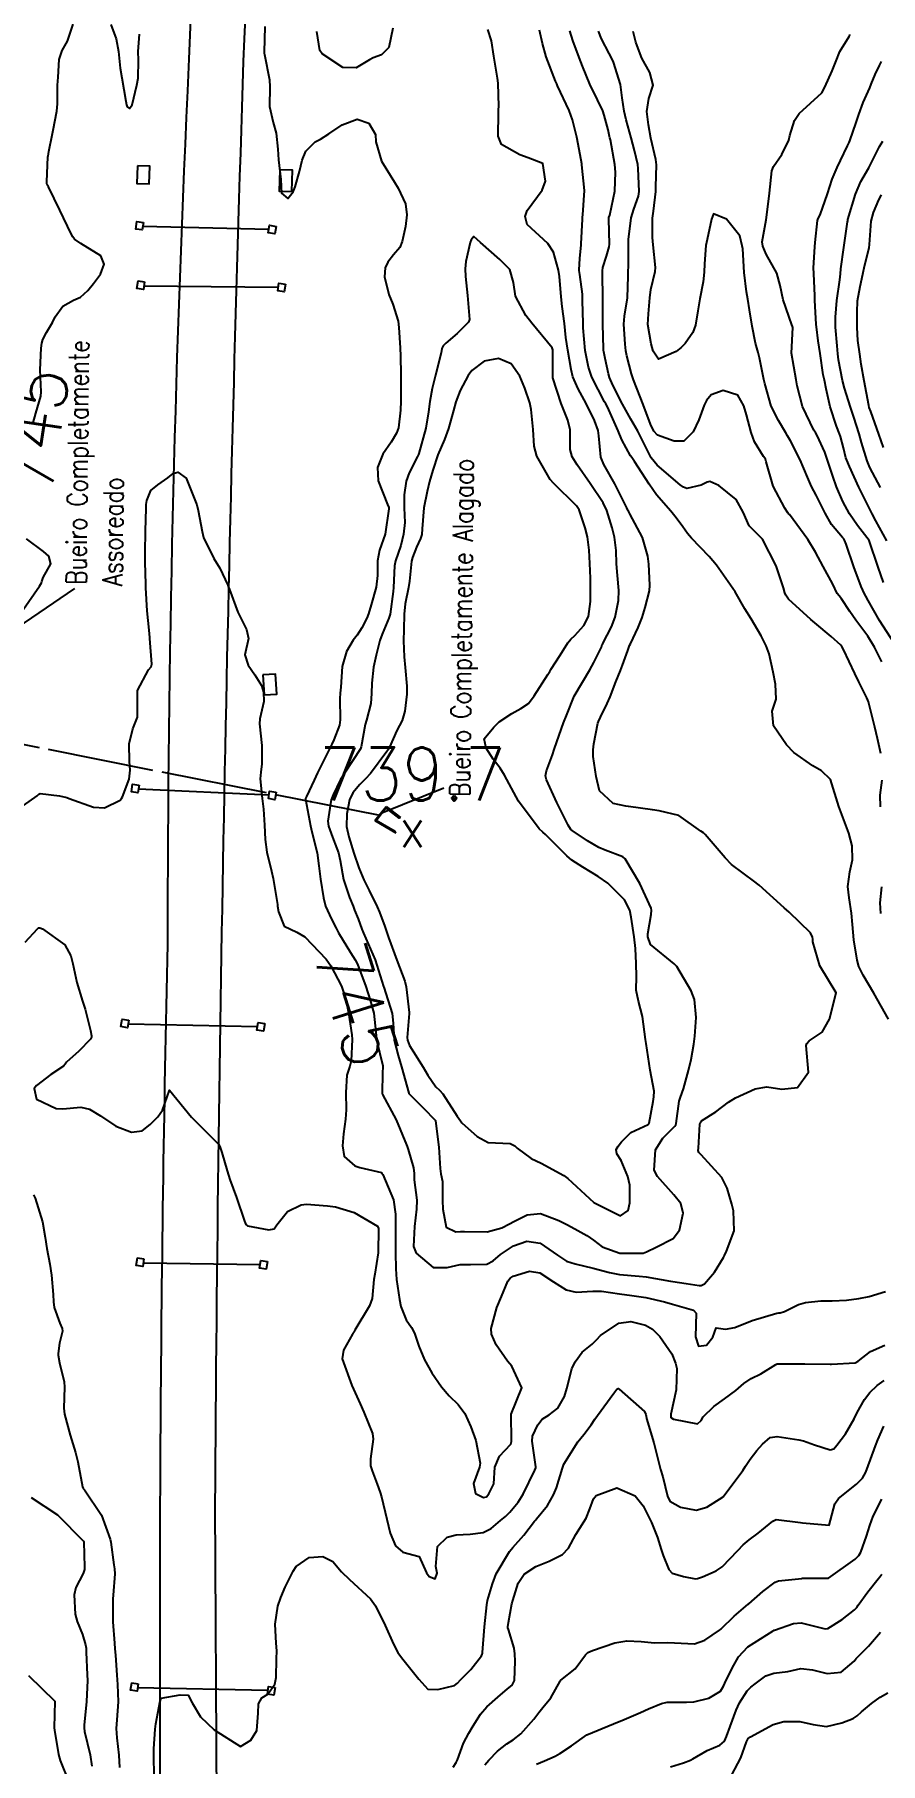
# Model space of a CAD drawing. Header units: metres. Extents: x 318500 to 325275, y 7408834 to 7428799.
# Drawn here: x 319942.8 to 320006.4, y 7411443 to 7411572.9 of the extents above; entities that cross this region are included whole.
import ezdxf
from ezdxf.enums import TextEntityAlignment as Align

# ---------------------------------------------------------------- set-up
doc = ezdxf.new("R2010")
doc.units = ezdxf.units.M
doc.header["$MEASUREMENT"] = 0
doc.linetypes.add('CONTINUO', pattern=[0])
doc.linetypes.add('TRACEJADO', pattern=[8.7, 8, -0.7])
for name, color, linetype in [('ALA', 45, 'Continuous'), ('Armário', 45, 'Continuous'), ('BUEIRO', 151, 'Continuous'), ('Cotas', 45, 'Continuous'), ('Curvas de Nivel 1m', 11, 'Continuous'), ('Curvas de Nivel 5m', 15, 'Continuous'), ('Linha Férrea', 20, 'Continuous'), ('Pontos Cotados', 45, 'Continuous'), ('Pórticos', 45, 'Continuous'), ('TEXTO', 45, 'Continuous')]:
    doc.layers.add(name, color=color, linetype=linetype)
doc.styles.add('ROMANS', font='romans', dxfattribs={"height": 0.2})
doc.styles.add('Style-STANDARD', font='STANDARD.shx')

# ---------------------------------------------------------------- blocks, each defined once
blk = doc.blocks.new('ELVTXT_91')
at = {"layer": 'Pontos Cotados', "linetype": 'Continuous', "style": 'Style-STANDARD'}
for s, height, p in [('739.7', 4, (0, 4)), ('x', 3, (0, 0))]:
    blk.add_text(s, height=height, dxfattribs=at).set_placement(p, align=Align.MIDDLE_CENTER)

msp = doc.modelspace()

# ---------------------------------------------------------------- linework, layer by layer
at = {"layer": 'ALA', "linetype": 'CONTINUO'}
for points in [[(319970.29, 7411514.07, 740.96), (319970.19, 7411514.03, 739.75), (319969.2, 7411514.8, 739.77)], [(319969.21, 7411514.9, 740.96), (319970.29, 7411514.07, 740.96)], [(319968.37, 7411513.84, 740.97), (319969.94, 7411512.92, 740.97)], [(319969.94, 7411512.92, 740.97), (319969.9, 7411513.01, 739.77), (319968.46, 7411513.84, 739.78)]]:
    msp.add_polyline3d(points, dxfattribs=at)
at = {"layer": 'Armário'}
for points in [[(319950.53, 7411563.03), (319950.48, 7411561.72), (319951.42, 7411561.69), (319951.46, 7411563)], [(319961.23, 7411562.74), (319961.17, 7411561.14), (319962.12, 7411561.11), (319962.17, 7411562.71)], [(319959.95, 7411524.79), (319960.04, 7411523.29), (319960.99, 7411523.35), (319960.89, 7411524.85)]]:
    msp.add_lwpolyline(points, close=True, dxfattribs=at)
at = {"layer": 'BUEIRO', "linetype": 'TRACEJADO', "flags": 128}
msp.add_lwpolyline([(319968.76, 7411514.23), (319931.56, 7411521.61)], dxfattribs=at)
at = {"layer": 'BUEIRO', "linetype": 'CONTINUO'}
for points in [[(319968.37, 7411513.84, 740.97), (319969.21, 7411514.9, 740.96)], [(319968.37, 7411513.84, 740.97), (319968.46, 7411513.84, 739.78), (319969.2, 7411514.8, 739.77), (319969.21, 7411514.9, 740.96)]]:
    msp.add_polyline3d(points, dxfattribs=at)
at = {"layer": 'Curvas de Nivel 1m', "flags": 128}
for points, elevation in [([(320006.96, 7411498.92), (320005.86, 7411500.87), (320005.06, 7411502.23), (320004.74, 7411502.88), (320004.61, 7411503.35), (320004.37, 7411504.89), (320004.26, 7411506.04), (320004.19, 7411506.89), (320004.01, 7411508.03), (320003.92, 7411508.9), (320004.06, 7411510), (320004.25, 7411510.89), (320004.23, 7411511.94), (320003.99, 7411512.9), (320003.23, 7411514.91), (320002.6, 7411516.92), (320001.92, 7411517.58), (320001.27, 7411517.95), (319999.86, 7411518.95), (319999.29, 7411519.52), (319998.33, 7411520.97), (319998.23, 7411522.07), (319998.52, 7411522.97), (319998.47, 7411524.09), (319998.31, 7411524.98), (319997.99, 7411526.37), (319997.76, 7411526.98), (319997.4, 7411527.71), (319996.65, 7411529), (319996.18, 7411529.76), (319995.44, 7411531.02), (319994.04, 7411533.03), (319993.48, 7411533.69), (319992.17, 7411535.06), (319991.86, 7411535.42), (319991.51, 7411535.9), (319991.02, 7411536.59), (319990.62, 7411537.08), (319989.54, 7411538.32), (319988.97, 7411539.11), (319987.88, 7411540.81), (319987.67, 7411541.12), (319987.58, 7411541.25), (319986.92, 7411542.45), (319986.65, 7411543.13), (319985.84, 7411544.93), (319985.72, 7411545.15), (319985.63, 7411545.31), (319984.67, 7411547.16), (319984.41, 7411547.91), (319984.17, 7411549.17), (319984.02, 7411550.86), (319984.01, 7411551.18), (319983.98, 7411552.93), (319983.98, 7411553.18), (319983.97, 7411553.4), (319983.76, 7411554.87), (319983.71, 7411555.18), (319983.71, 7411555.23), (319983.77, 7411556.07), (319983.86, 7411557.1), (319983.87, 7411557.18), (319983.96, 7411559.03), (319983.97, 7411559.18), (319984, 7411559.35), (319984.12, 7411561.18), (319983.93, 7411563.12), (319983.92, 7411563.18), (319983.87, 7411563.46), (319983.55, 7411565.19), (319983.22, 7411566.5), (319982.97, 7411567.19), (319982.1, 7411569.05), (319982.03, 7411569.21), (319981.95, 7411569.39), (319981.25, 7411571.22), (319980.97, 7411572.24), (319980.74, 7411573.22)], 746), ([(320006.38, 7411518.87), (320006.15, 7411520.02), (320005.94, 7411520.87), (320005.46, 7411522.76), (320005.42, 7411522.88), (320005.34, 7411523.06), (320004.74, 7411524.27), (320004.44, 7411524.89), (320003.59, 7411526.7), (320003.47, 7411526.91), (320003.39, 7411527.01), (320002.66, 7411527.67), (320001.42, 7411528.69), (320001.12, 7411528.94), (319999.44, 7411530.48), (319999.24, 7411530.77), (319999.17, 7411530.96), (319999.08, 7411531.33), (319998.53, 7411532.97), (319997.5, 7411534.99), (319996.5, 7411535.99), (319996.05, 7411537.01), (319995.53, 7411537.96), (319994.21, 7411539.03), (319993.55, 7411539.33), (319993.34, 7411539.26), (319992.88, 7411539.05), (319991.82, 7411538.79), (319991.55, 7411538.9), (319991.32, 7411539.07), (319989.57, 7411540.55), (319989.12, 7411541.1), (319988.65, 7411542.05), (319988.12, 7411543.11), (319987.61, 7411544.01), (319986.97, 7411545.13), (319986.24, 7411546.55), (319986.01, 7411547.14), (319985.93, 7411547.42), (319985.67, 7411548.57), (319985.57, 7411549.05), (319985.56, 7411549.15), (319985.54, 7411549.29), (319985.5, 7411551.15), (319985.5, 7411551.37), (319985.51, 7411553.15), (319985.48, 7411554.88), (319985.48, 7411555.15), (319985.51, 7411555.41), (319985.78, 7411556.24), (319985.98, 7411556.95), (319986, 7411557.15), (319985.95, 7411559.02), (319985.96, 7411559.15), (319986.02, 7411559.34), (319986.4, 7411561.14), (319986.45, 7411562.55), (319986.39, 7411563.14), (319986.07, 7411564.98), (319986.03, 7411565.15), (319986, 7411565.25), (319985.91, 7411565.73), (319985.61, 7411566.85), (319985.5, 7411567.16), (319985.1, 7411568), (319984.53, 7411569.17), (319983.97, 7411570.52), (319983.72, 7411571.18), (319983.25, 7411572.45), (319983.03, 7411573.19)], 747), ([(320006.46, 7411525.78), (320005.92, 7411526.87), (320005.4, 7411527.69), (320004.51, 7411528.89), (320004.07, 7411529.55), (320003.44, 7411530.5), (320003.25, 7411530.73), (320003.12, 7411530.91), (320002.77, 7411531.6), (320002.06, 7411532.93), (320001.49, 7411534.01), (320000.91, 7411534.95), (319999.52, 7411536.84), (319999.46, 7411536.9), (319999.41, 7411536.96), (319999.18, 7411537.31), (319998.3, 7411538.98), (319997.76, 7411540.8), (319997.71, 7411540.99), (319997.67, 7411541.07), (319997.58, 7411541.2), (319996.89, 7411542.3), (319996.64, 7411543), (319996.3, 7411544.33), (319996.09, 7411545.01), (319995.64, 7411545.81), (319994.53, 7411546.15), (319993.64, 7411545.83), (319993.28, 7411545.4), (319993.12, 7411545.05), (319992.71, 7411543.96), (319992.29, 7411543.06), (319991.59, 7411542.35), (319990.87, 7411542.36), (319989.6, 7411542.81), (319989.34, 7411543.1), (319989.09, 7411543.62), (319988.52, 7411545.11), (319987.81, 7411546.97), (319987.75, 7411547.12), (319987.66, 7411547.4), (319987.3, 7411548.75), (319987.23, 7411549.13), (319987.18, 7411549.63), (319987.08, 7411551.13), (319987.12, 7411551.73), (319987.36, 7411553.13), (319987.39, 7411554.75), (319987.4, 7411555.13), (319987.42, 7411555.47), (319987.43, 7411557.13), (319987.44, 7411557.49), (319987.63, 7411559.12), (319987.83, 7411559.79), (319988.19, 7411560.76), (319988.23, 7411561.12), (319988.15, 7411562.84), (319988.12, 7411563.13), (319987.89, 7411564.18), (319987.63, 7411565.13), (319987.26, 7411566.49), (319987.1, 7411567.14), (319986.94, 7411568.14), (319986.82, 7411569.14), (319986.3, 7411570.82), (319986.15, 7411571.15), (319985.98, 7411571.47), (319985.41, 7411572.57), (319985.17, 7411573.16)], 748), ([(320007.39, 7411527.17), (320006.28, 7411528.87), (320005.43, 7411530.37), (320005.25, 7411530.7), (320005.15, 7411530.88), (320004.9, 7411531.44), (320004.35, 7411532.9), (320003.78, 7411534.62), (320003.67, 7411534.91), (320003.6, 7411535.01), (320003.5, 7411535.12), (320002.67, 7411536.08), (320002.21, 7411536.93), (320001.54, 7411538.3), (320001.18, 7411538.94), (320000.87, 7411539.64), (320000.33, 7411540.95), (319999.59, 7411542.37), (319999.37, 7411542.74), (319999.24, 7411542.97), (319998.69, 7411543.9), (319998.16, 7411544.98), (319997.66, 7411546.68), (319997.6, 7411546.99), (319997.28, 7411548.6), (319997.18, 7411549), (319996.97, 7411549.72), (319996.72, 7411551), (319996.53, 7411552.21), (319996.39, 7411553.01), (319996.3, 7411553.56), (319996.13, 7411555.01), (319996.01, 7411556.79), (319995.98, 7411557.02), (319995.8, 7411557.77), (319994.78, 7411559.03), (319993.82, 7411559.42), (319993.67, 7411559.04), (319993.34, 7411557.5), (319993.25, 7411557.05), (319993.14, 7411555.68), (319993.11, 7411555.05), (319993.03, 7411554.33), (319992.79, 7411553.05), (319992.63, 7411552.15), (319992.46, 7411551.06), (319992.26, 7411550.51), (319991.69, 7411549.68), (319991.38, 7411549.38), (319991.02, 7411549.08), (319989.67, 7411548.51), (319989.28, 7411549.1), (319989.14, 7411549.66), (319988.88, 7411551.11), (319988.92, 7411551.91), (319989.04, 7411553.11), (319989.11, 7411553.74), (319989.43, 7411555.1), (319989.45, 7411555.41), (319989.28, 7411557.11), (319989.24, 7411557.66), (319989.24, 7411559.11), (319989.3, 7411559.63), (319989.47, 7411561.1), (319989.49, 7411561.47), (319989.52, 7411563.11), (319989.47, 7411563.52), (319989.11, 7411565.11), (319988.92, 7411566.12), (319988.8, 7411567.12), (319988.96, 7411568.09), (319989.27, 7411569.11), (319989.04, 7411570.04), (319988.44, 7411571.12), (319988.3, 7411571.44), (319987.99, 7411572.34), (319987.77, 7411573.13)], 749), ([(320006.83, 7411534.87), (320006.02, 7411536.36), (320005.74, 7411536.88), (320005.53, 7411537.29), (320004.74, 7411538.89), (320004.04, 7411540.44), (320003.84, 7411540.91), (320003.77, 7411541.1), (320003.59, 7411541.85), (320003.37, 7411542.69), (320003.29, 7411542.91), (320003.05, 7411543.47), (320002.58, 7411544.93), (320002.29, 7411546.29), (320002.15, 7411546.93), (320002.06, 7411547.33), (320001.82, 7411548.94), (320001.69, 7411549.88), (320001.55, 7411550.94), (320001.53, 7411551.12), (320001.43, 7411552.94), (320001.42, 7411553.26), (320001.35, 7411554.94), (320001.33, 7411555.38), (320001.44, 7411556.94), (320001.46, 7411557.28), (320001.62, 7411558.94), (320001.68, 7411559.08), (320001.82, 7411559.35), (320002.37, 7411560.93), (320002.74, 7411562.04), (320003.1, 7411562.92), (320003.35, 7411563.45), (320003.89, 7411564.53), (320004.02, 7411564.79), (320004.06, 7411564.91), (320004.54, 7411566.29), (320004.73, 7411566.9), (320005.05, 7411567.79), (320005.55, 7411568.89), (320005.67, 7411569.18), (320005.97, 7411569.91), (320006.28, 7411570.58), (320006.43, 7411570.88)], 751), ([(320006.36, 7411538.87), (320005.57, 7411540.38), (320005.36, 7411540.88), (320004.94, 7411542.24), (320004.76, 7411542.89), (320004.37, 7411544.14), (320004.12, 7411544.9), (320003.65, 7411546.32), (320003.5, 7411546.91), (320003.22, 7411548.47), (320003.16, 7411548.92), (320003.1, 7411549.51), (320002.99, 7411550.92), (320002.98, 7411551.66), (320003.09, 7411552.92), (320003.3, 7411554.47), (320003.35, 7411554.92), (320003.38, 7411555.3), (320003.6, 7411556.91), (320003.63, 7411557.08), (320003.81, 7411558.31), (320003.88, 7411558.84), (320003.9, 7411558.91), (320003.92, 7411559.01), (320004.48, 7411560.9), (320004.89, 7411561.86), (320005.48, 7411562.89), (320005.62, 7411563.14), (320005.88, 7411563.7), (320006.3, 7411564.48), (320006.53, 7411564.88)], 752), ([(320006.59, 7411541.87), (320006.25, 7411542.87), (320005.63, 7411544.58), (320005.52, 7411544.88), (320005.48, 7411545.04), (320005.13, 7411546.89), (320004.92, 7411548.14), (320004.81, 7411548.89), (320004.67, 7411549.92), (320004.61, 7411550.9), (320004.6, 7411552.03), (320004.64, 7411552.9), (320004.83, 7411553.97), (320005.03, 7411554.89), (320005.15, 7411555.5), (320005.51, 7411556.88), (320005.54, 7411557.13), (320005.67, 7411558.88), (320005.83, 7411559.53), (320006.23, 7411560.48), (320006.44, 7411560.87)], 753), ([(319941.96, 7411514.98), (319942.99, 7411515.71), (319943.12, 7411515.83), (319943.23, 7411515.87), (319944.66, 7411515.69), (319945.23, 7411515.57), (319945.4, 7411515.51), (319947.22, 7411514.84), (319948.05, 7411514.81), (319949.23, 7411515.37), (319949.34, 7411515.51), (319949.4, 7411515.63), (319949.91, 7411516.96), (319949.98, 7411517.62), (319949.92, 7411518.28), (319949.91, 7411519.62), (319950.17, 7411520.74), (319950.52, 7411521.61), (319950.52, 7411522.42), (319950.52, 7411523.61), (319951.36, 7411525.18), (319951.56, 7411525.4), (319951.62, 7411525.6), (319951.46, 7411527.53), (319951.45, 7411527.6), (319951.4, 7411528.15), (319951.26, 7411529.6), (319951.15, 7411531.32), (319951.15, 7411531.6), (319951.11, 7411533.25), (319951.11, 7411533.61), (319951.12, 7411533.97), (319951.14, 7411535.61), (319951.19, 7411537.28), (319951.19, 7411537.6), (319951.23, 7411537.9), (319951.54, 7411538.64), (319952.07, 7411539.07), (319952.8, 7411539.59), (319953.21, 7411539.93), (319953.56, 7411540.03), (319954.18, 7411539.57), (319954.64, 7411538.45), (319954.98, 7411537.56), (319955.1, 7411537.14), (319955.38, 7411535.55), (319955.49, 7411535.11), (319956.26, 7411533.54), (319956.73, 7411532.8), (319957.32, 7411531.52), (319957.35, 7411531.44), (319957.44, 7411531.2), (319958.06, 7411529.51), (319958.72, 7411528.19), (319958.88, 7411527.51), (319958.59, 7411526.29), (319958.85, 7411525.51), (319959.35, 7411524.8), (319959.85, 7411524), (319960, 7411523.49), (319960.02, 7411522.8), (319959.72, 7411521.49), (319959.69, 7411521.11), (319959.87, 7411519.49), (319959.88, 7411518.1), (319959.79, 7411517.49), (319959.76, 7411516.99), (319959.89, 7411515.49), (319959.99, 7411514.71), (319960.07, 7411513.49), (319960.12, 7411512.42), (319960.25, 7411511.48), (319960.6, 7411510.04), (319960.73, 7411509.48), (319961.06, 7411507.53), (319961.06, 7411507.47), (319961.06, 7411507.41), (319961.12, 7411506.99), (319961.56, 7411505.91), (319962.5, 7411505.45), (319963.1, 7411505.11), (319964.7, 7411503.42), (319965.06, 7411502.93), (319965.87, 7411501.41), (319966.15, 7411500.52), (319966.39, 7411499.4), (319966.65, 7411497.74), (319966.66, 7411497.39), (319966.58, 7411495.79), (319966.48, 7411495.4), (319966.26, 7411494.71), (319966.19, 7411493.4), (319966.21, 7411492.11), (319966.15, 7411491.4), (319966, 7411490.3), (319965.93, 7411489.4), (319966.07, 7411488.6), (319966.87, 7411487.91), (319967.25, 7411487.77), (319968.86, 7411487.39), (319968.9, 7411487.36), (319968.96, 7411487.26), (319969.76, 7411485.35), (319969.91, 7411484.26), (319969.92, 7411483.35), (319969.92, 7411482.21), (319969.93, 7411481.35), (319969.95, 7411480.16), (319970, 7411479.35), (319970.21, 7411477.86), (319970.32, 7411477.34), (319970.71, 7411476.32), (319971.12, 7411475.75), (319971.34, 7411475.33), (319971.67, 7411474.34), (319972.1, 7411473.32), (319972.66, 7411472.35), (319973.38, 7411471.3), (319973.95, 7411470.61), (319974.63, 7411469.96), (319975.12, 7411469.28), (319975.59, 7411468.28), (319975.96, 7411467.27), (319976.27, 7411465.56), (319976.23, 7411465.26), (319975.78, 7411464.04), (319975.94, 7411463.27), (319976.54, 7411462.98), (319976.75, 7411463.04), (319976.94, 7411463.25), (319977.31, 7411464.01), (319977.38, 7411465.25), (319977.73, 7411466.09), (319978.59, 7411466.98), (319978.64, 7411467.18), (319978.64, 7411467.23), (319978.62, 7411469.23), (319979.42, 7411471.22), (319978.66, 7411472.85), (319978.34, 7411473.23), (319977.49, 7411474.45), (319977.14, 7411475.25), (319977.12, 7411475.67), (319977.54, 7411477.25), (319977.89, 7411478.08), (319978.36, 7411479.24), (319978.53, 7411479.45), (319978.76, 7411479.61), (319979.99, 7411479.98), (319980.76, 7411479.86), (319981.79, 7411479.19), (319982.74, 7411478.57), (319983.5, 7411478.41), (319984.74, 7411478.49), (319985.4, 7411478.48), (319986.74, 7411478.29), (319987.69, 7411478.16), (319988.73, 7411478.01), (319990.14, 7411477.67), (319990.73, 7411477.51), (319992.3, 7411477.05), (319992.5, 7411476.82), (319992.47, 7411475.04), (319992.69, 7411474.34), (319993.29, 7411474.43), (319993.76, 7411475.03), (319994.01, 7411475.72), (319994.71, 7411475.62), (319995.43, 7411475.74), (319996.71, 7411476.29), (319998.58, 7411476.82), (319998.72, 7411476.85), (319998.82, 7411476.86), (319999.14, 7411476.96), (320000.2, 7411477.47), (320000.73, 7411477.64), (320001.89, 7411477.76), (320002.73, 7411477.75), (320003.82, 7411477.8), (320004.74, 7411477.93), (320005.52, 7411478.09), (320006.74, 7411478.46)], 746), ([(320006.36, 7411514.87), (320006.35, 7411515.76), (320006.5, 7411516.87)], 747), ([(320006.38, 7411506.87), (320006.34, 7411507.66), (320006.46, 7411508.87)], 747), ([(319942.1, 7411504.71), (319943.01, 7411505.71), (319943.1, 7411505.79), (319943.19, 7411505.79), (319943.39, 7411505.71), (319945.08, 7411504.5), (319945.51, 7411503.68), (319945.66, 7411503.08), (319945.97, 7411501.67), (319946.41, 7411500.28), (319946.61, 7411499.66), (319947, 7411498.06), (319947.08, 7411497.66), (319947.08, 7411497.57), (319946.99, 7411497.42), (319946.12, 7411496.52), (319945.2, 7411495.68), (319945.09, 7411495.55), (319944.96, 7411495.4), (319944.03, 7411494.77), (319942.94, 7411493.94), (319942.77, 7411493.71), (319942.93, 7411492.91), (319944.41, 7411492.2), (319944.92, 7411492.18), (319946.27, 7411492.32), (319946.92, 7411492.16), (319947.74, 7411491.65), (319948.9, 7411490.88), (319950.07, 7411490.44), (319950.89, 7411490.54), (319951.49, 7411491.01), (319952.06, 7411491.59), (319952.41, 7411492.09), (319952.94, 7411493.58), (319954.59, 7411491.55), (319954.91, 7411491.22), (319956.61, 7411489.52), (319956.71, 7411489.35), (319956.87, 7411488.91), (319957.28, 7411487.52), (319957.48, 7411486.88), (319957.96, 7411485.51), (319958.58, 7411483.73), (319958.68, 7411483.5), (319958.8, 7411483.4), (319960.41, 7411483.09), (319960.8, 7411483.17), (319961, 7411483.47), (319961.81, 7411484.46), (319962.82, 7411484.97), (319963.24, 7411485.02), (319964.82, 7411484.89), (319965.42, 7411484.81), (319966.82, 7411484.4), (319968.56, 7411483.36), (319968.64, 7411483.2), (319968.61, 7411481.36), (319968.37, 7411479.75), (319968.3, 7411479.37), (319968.16, 7411477.94), (319967.97, 7411477.37), (319966.86, 7411475.55), (319966.78, 7411475.39), (319966.75, 7411475.34), (319966.7, 7411475.25), (319966.02, 7411474.06), (319965.92, 7411473.4), (319966.64, 7411471.39), (319967.27, 7411470.02), (319967.55, 7411469.38), (319968.18, 7411467.78), (319968.24, 7411467.37), (319968.04, 7411465.89), (319968.04, 7411465.37), (319968.16, 7411464.97), (319968.55, 7411463.99), (319968.77, 7411463.36), (319968.86, 7411463.03), (319969.27, 7411461.35), (319969.53, 7411460.31), (319969.91, 7411459.35), (319970.48, 7411458.88), (319971.69, 7411458.54), (319972.24, 7411457.31), (319972.46, 7411457.05), (319972.9, 7411456.86), (319973.05, 7411457.3), (319972.95, 7411457.79), (319973.07, 7411459.3), (319973.79, 7411459.99), (319974.49, 7411460.17), (319975.53, 7411460.23), (319976.5, 7411460.35), (319977.1, 7411460.66), (319977.82, 7411461.24), (319978.19, 7411461.56), (319978.52, 7411461.88), (319979.13, 7411462.62), (319979.51, 7411463.22), (319980.4, 7411465.04), (319980.47, 7411465.2), (319980.47, 7411465.29), (319980.19, 7411467.21), (319980.22, 7411467.59), (319980.61, 7411468.45), (319980.95, 7411468.86), (319981.46, 7411469.19), (319982.11, 7411469.7), (319982.63, 7411470.58), (319982.8, 7411471.18), (319983.18, 7411472.65), (319983.42, 7411473.17), (319983.95, 7411473.9), (319984.69, 7411474.5), (319985.02, 7411474.82), (319985.32, 7411475.14), (319986.71, 7411476.08), (319987.61, 7411476.21), (319988.71, 7411475.92), (319989.23, 7411475.62), (319989.78, 7411475.08), (319990.68, 7411473.77), (319990.97, 7411473.07), (319991.05, 7411472.68), (319991.01, 7411471.06), (319990.62, 7411469.24), (319990.6, 7411469.07), (319990.62, 7411469), (319990.82, 7411468.86), (319992.61, 7411468.51), (319992.88, 7411468.77), (319993.04, 7411469.04), (319993.83, 7411469.82), (319994.63, 7411470.38), (319995.5, 7411471.01), (319996.1, 7411471.55), (319996.65, 7411471.93), (319997.36, 7411472.28), (319998.49, 7411472.96), (319998.61, 7411473.02), (319998.67, 7411473.03), (320000.59, 7411473.02), (320000.67, 7411473.02), (320002.58, 7411473), (320002.67, 7411473), (320004.46, 7411473.1), (320004.68, 7411473.22), (320005.61, 7411473.95), (320006.69, 7411474.43)], 747), ([(319942.72, 7411485.71), (319942.83, 7411485.46), (319943.4, 7411483.7), (319943.6, 7411482.51), (319943.71, 7411481.7), (319943.95, 7411480.51), (319944.06, 7411479.69), (319944.2, 7411478.22), (319944.22, 7411477.69), (319944.28, 7411477.25), (319944.7, 7411476.07), (319944.88, 7411475.68), (319944.9, 7411475.47), (319944.68, 7411474.58), (319944.56, 7411473.79), (319944.56, 7411473.68), (319944.66, 7411473.09), (319945.02, 7411471.68), (319945.05, 7411471.26), (319944.99, 7411469.68), (319945.05, 7411469.24), (319945.47, 7411467.67), (319945.87, 7411466.36), (319946.06, 7411465.67), (319946.41, 7411463.79), (319946.46, 7411463.66), (319946.54, 7411463.55), (319947.83, 7411461.64), (319948.48, 7411459.85), (319948.52, 7411459.63), (319948.75, 7411457.91), (319948.8, 7411457.62), (319948.84, 7411457.24), (319948.71, 7411455.63), (319948.69, 7411455.36), (319948.68, 7411453.63), (319948.8, 7411452.04), (319948.84, 7411451.62), (319948.87, 7411451.12), (319948.98, 7411449.62), (319949.04, 7411448.92), (319949.08, 7411447.62), (319948.97, 7411446.28), (319948.92, 7411445.62), (319948.98, 7411444.93), (319949.14, 7411443.62), (319949.18, 7411442.7)], 748), ([(319951.78, 7411442.05), (319951.75, 7411443.59), (319951.76, 7411444.1), (319951.86, 7411445.58), (319951.91, 7411445.98), (319952.22, 7411447.58), (319952.24, 7411447.66), (319952.32, 7411447.91), (319953.75, 7411448.14), (319954.33, 7411448.12), (319954.64, 7411447.55), (319955.26, 7411446.49), (319956.3, 7411445.52), (319958.28, 7411444.27), (319959.04, 7411444.74), (319959.5, 7411445.48), (319959.6, 7411446.77), (319959.63, 7411447.48), (319959.88, 7411447.92), (319960.33, 7411448.21), (319960.85, 7411448.95), (319960.96, 7411449.46), (319960.97, 7411450.86), (319960.99, 7411451.46), (319960.96, 7411452.04), (319960.87, 7411453.46), (319961.07, 7411454.81), (319961.3, 7411455.46), (319961.64, 7411456.25), (319962.24, 7411457.44), (319962.46, 7411457.79), (319963.44, 7411458.46), (319964.47, 7411458.54), (319965.22, 7411458.16), (319965.87, 7411457.4), (319966.45, 7411456.81), (319968.05, 7411455.37), (319968.42, 7411454.85), (319969.13, 7411453.35), (319969.77, 7411451.96), (319970.1, 7411451.34), (319970.37, 7411450.95), (319971.68, 7411449.32), (319972.34, 7411448.58), (319973.09, 7411448.54), (319974.34, 7411448.85), (319974.58, 7411449.04), (319974.8, 7411449.28), (319975.57, 7411450.06), (319976.38, 7411451.09), (319976.44, 7411451.2), (319976.45, 7411451.26), (319976.45, 7411451.33), (319976.61, 7411453.26), (319976.77, 7411454.91), (319976.84, 7411455.25), (319977.2, 7411456.5), (319977.48, 7411457.24), (319978.48, 7411458.91), (319978.74, 7411459.23), (319979.57, 7411460.14), (319980.37, 7411461.2), (319980.43, 7411461.28), (319980.51, 7411461.38), (319981.34, 7411462.38), (319981.8, 7411463.19), (319982.02, 7411463.71), (319982.48, 7411465.18), (319982.5, 7411465.25), (319982.56, 7411465.48), (319983.62, 7411467.16), (319984.06, 7411467.7), (319984.61, 7411468.45), (319984.89, 7411468.87), (319985.1, 7411469.14), (319986.32, 7411470.81), (319986.56, 7411471.12), (319986.61, 7411471.15), (319986.64, 7411471.17), (319986.73, 7411471.12), (319988.62, 7411469.45), (319988.73, 7411469.21), (319988.75, 7411469.1), (319988.79, 7411468.92), (319989.33, 7411467.09), (319989.57, 7411466.08), (319989.84, 7411465.08), (319990, 7411464.52), (319990.35, 7411463.07), (319990.53, 7411462.7), (319991.34, 7411462.25), (319992.52, 7411462.03), (319993.31, 7411462.25), (319994.54, 7411463.02), (319996.02, 7411465), (319996.23, 7411465.33), (319996.57, 7411465.86), (319997.07, 7411466.5), (319997.49, 7411466.98), (319998.08, 7411467.49), (319998.6, 7411467.57), (320000.22, 7411467.32), (320000.59, 7411467.23), (320001.4, 7411466.93), (320002.58, 7411466.55), (320002.85, 7411466.64), (320003.08, 7411466.9), (320003.73, 7411467.77), (320004.38, 7411468.88), (320004.62, 7411469.36), (320005.17, 7411470.34), (320005.56, 7411470.87), (320006.12, 7411471.4), (320006.65, 7411471.76)], 748), ([(319974.26, 7411442.72), (319974.49, 7411443.06), (319974.59, 7411443.28), (319975.04, 7411444.52), (319975.42, 7411445.27), (319975.75, 7411445.82), (319976.31, 7411446.7), (319976.78, 7411447.25), (319977.6, 7411447.97), (319978.34, 7411448.59), (319978.68, 7411448.89), (319978.87, 7411449.22), (319978.92, 7411450.68), (319978.88, 7411451.22), (319978.83, 7411451.67), (319978.4, 7411453.05), (319978.36, 7411453.19), (319978.37, 7411453.23), (319978.37, 7411453.27), (319978.41, 7411453.59), (319978.67, 7411454.99), (319978.73, 7411455.23), (319979.14, 7411456.53), (319979.59, 7411457.21), (319980.47, 7411457.8), (319981.47, 7411458.19), (319982.48, 7411458.69), (319982.93, 7411459.17), (319983.47, 7411460.19), (319984.08, 7411461.16), (319984.25, 7411461.42), (319984.52, 7411462.13), (319984.8, 7411462.89), (319985.01, 7411463.14), (319986.55, 7411463.7), (319987.92, 7411463.11), (319988.53, 7411462.35), (319989.16, 7411461.09), (319989.6, 7411459.98), (319989.88, 7411459.08), (319990.02, 7411458.62), (319990.46, 7411457.56), (319990.7, 7411457.3), (319991.57, 7411457.05), (319992.46, 7411456.87), (319992.61, 7411456.89), (319992.99, 7411457.03), (319994.02, 7411457.47), (319994.47, 7411457.78), (319995.64, 7411459), (319996.05, 7411459.43), (319996.49, 7411459.8), (319997.17, 7411460.31), (319998, 7411460.97), (319998.27, 7411461.21), (319998.52, 7411461.33), (320000.35, 7411461.1), (320000.51, 7411461.08), (320002.51, 7411460.91), (320002.93, 7411462.5), (320003.2, 7411462.9), (320004.55, 7411463.99), (320005.01, 7411464.43), (320005.26, 7411464.87), (320005.61, 7411465.83), (320006, 7411466.87), (320006.17, 7411467.3), (320006.61, 7411468.34)], 749), ([(319942.53, 7411462.97), (319944.51, 7411461.68), (319946.48, 7411459.69), (319946.49, 7411459.66), (319946.54, 7411457.74), (319946.55, 7411457.66), (319946.54, 7411457.58), (319946.45, 7411457.26), (319945.89, 7411456.22), (319945.78, 7411455.67), (319945.85, 7411454.22), (319946.01, 7411453.66), (319946.39, 7411452.69), (319946.63, 7411451.9), (319946.67, 7411451.66), (319946.68, 7411451.35), (319946.76, 7411449.65), (319946.77, 7411449.22), (319946.69, 7411447.65), (319946.53, 7411445.88), (319946.52, 7411445.66), (319946.56, 7411445.39), (319946.98, 7411443.65), (319947.11, 7411442.8)], 749), ([(319980.52, 7411442.94), (319981.12, 7411443.19), (319981.91, 7411443.55), (319982.28, 7411443.75), (319983.15, 7411444.31), (319984.3, 7411445.15), (319986.31, 7411445.97), (319987.11, 7411446.31), (319988.32, 7411446.83), (319988.93, 7411447.09), (319989.9, 7411447.5), (319990.33, 7411447.61), (319991.78, 7411447.59), (319992.33, 7411447.62), (319993.47, 7411447.89), (319994.34, 7411448.43), (319994.57, 7411448.8), (319994.66, 7411449.02), (319995.22, 7411450.16), (319995.7, 7411451), (319996.39, 7411451.75), (319998.3, 7411452.96), (319998.36, 7411453), (319998.4, 7411453.02), (319999.83, 7411453.52), (320000.41, 7411453.56), (320002.2, 7411453.12), (320002.4, 7411453.14), (320003.48, 7411453.82), (320004.42, 7411454.54), (320004.58, 7411454.72), (320004.69, 7411454.88), (320005.42, 7411455.89), (320006.2, 7411456.86), (320006.31, 7411457.01), (320006.46, 7411457.23)], 751), ([(319990.58, 7411442.75), (319991.57, 7411443.05), (319992.08, 7411443.24), (319992.27, 7411443.35), (319993.34, 7411443.98), (319994.29, 7411444.36), (319994.64, 7411444.67), (319994.79, 7411445.01), (319995.06, 7411445.76), (319995.52, 7411447), (319995.77, 7411447.56), (319996.34, 7411448.46), (319996.61, 7411448.73), (319996.94, 7411448.98), (319997.75, 7411449.58), (319998.36, 7411449.78), (319999.4, 7411449.91), (320000.37, 7411450.12), (320001.25, 7411450.04), (320002.36, 7411449.75), (320003.4, 7411449.85), (320004.38, 7411450.67), (320004.47, 7411450.79), (320004.54, 7411450.88), (320005.45, 7411451.8), (320006.37, 7411452.86)], 752), ([(319995.17, 7411442.09), (319995.65, 7411443), (319995.87, 7411443.41), (319996.29, 7411444.62), (319996.42, 7411444.86), (319996.6, 7411444.99), (319998.31, 7411445.93), (319999.1, 7411446.16), (320000.31, 7411446.16), (320001.31, 7411445.92), (320002.31, 7411445.78), (320003.46, 7411446.04), (320004.31, 7411446.37), (320004.62, 7411446.57), (320004.94, 7411446.87), (320005.7, 7411447.5), (320006.34, 7411447.97), (320006.91, 7411448.29)], 753)]:
    msp.add_lwpolyline(points, dxfattribs=dict(at, elevation=elevation))
for points, elevation in [([(319981.73, 7411549.2), (319981.68, 7411549.36), (319980.17, 7411551.22), (319979.72, 7411551.79), (319978.94, 7411553.24), (319978.78, 7411554.27), (319978.52, 7411555.25), (319977.77, 7411556), (319976.3, 7411557.27), (319975.8, 7411557.72), (319975.6, 7411557.48), (319975.53, 7411557.28), (319975.2, 7411555.86), (319975.15, 7411555.29), (319975.19, 7411554.72), (319975.32, 7411553.29), (319975.49, 7411551.5), (319975.41, 7411551.28), (319974.55, 7411550.44), (319973.69, 7411549.71), (319973.49, 7411549.51), (319973.41, 7411549.31), (319973.35, 7411548.99), (319972.93, 7411547.32), (319972.67, 7411546.3), (319972.49, 7411545.33), (319972.39, 7411544.56), (319972.2, 7411543.33), (319971.68, 7411541.43), (319971.64, 7411541.34), (319971.62, 7411541.29), (319971.58, 7411541.19), (319970.94, 7411539.96), (319970.73, 7411539.35), (319970.56, 7411538.32), (319970.58, 7411537.35), (319970.62, 7411536.24), (319970.53, 7411535.35), (319970.32, 7411534.52), (319969.92, 7411533.36), (319969.85, 7411532.97), (319969.78, 7411531.36), (319969.75, 7411531.05), (319969.51, 7411529.36), (319969.5, 7411529.28), (319969.42, 7411529.04), (319968.91, 7411527.85), (319968.75, 7411527.37), (319968.47, 7411526.28), (319968.27, 7411525.38), (319968.13, 7411524.16), (319968.12, 7411523.38), (319968.07, 7411522.64), (319967.73, 7411521.38), (319967.64, 7411521.05), (319967.34, 7411519.39), (319967.28, 7411519.24), (319966.09, 7411517.41), (319965.77, 7411516.89), (319965.24, 7411515.77), (319965.13, 7411515.53), (319965.09, 7411515.42), (319964.83, 7411513.8), (319964.88, 7411513.42), (319965.19, 7411512.6), (319965.52, 7411511.75), (319965.63, 7411511.41), (319965.75, 7411510.83), (319966.01, 7411509.41), (319966.47, 7411508.06), (319966.74, 7411507.4), (319966.85, 7411507.12), (319967.11, 7411506.47), (319967.4, 7411505.68), (319967.52, 7411505.38), (319967.87, 7411504.59), (319968.39, 7411503.37), (319969.02, 7411501.38), (319969.03, 7411501.36), (319969.04, 7411501.33), (319969.67, 7411499.35), (319969.75, 7411498.62), (319969.83, 7411497.35), (319970.12, 7411496.2), (319970.38, 7411495.35), (319970.92, 7411493.36), (319970.92, 7411493.34), (319970.94, 7411493.32), (319972.02, 7411492.22), (319972.91, 7411491.33), (319972.93, 7411491.31), (319972.93, 7411491.28), (319973.17, 7411489.31), (319973.27, 7411487.71), (319973.33, 7411487.3), (319973.44, 7411486.71), (319973.46, 7411485.3), (319973.48, 7411484.64), (319973.72, 7411483.3), (319974.46, 7411482.95), (319974.8, 7411482.96), (319975.1, 7411482.97), (319976.8, 7411482.93), (319977.92, 7411483.24), (319978.49, 7411483.54), (319978.81, 7411483.71), (319979.82, 7411484.21), (319980.82, 7411484.32), (319982.19, 7411483.8), (319982.8, 7411483.48), (319983.4, 7411483.17), (319984.3, 7411482.66), (319984.79, 7411482.31), (319985.46, 7411481.81), (319986.78, 7411481.34), (319988.54, 7411481.34), (319988.78, 7411481.43), (319989.5, 7411481.8), (319990.79, 7411482.43), (319991.25, 7411483.06), (319991.53, 7411484.34), (319991.35, 7411485.06), (319990.84, 7411485.73), (319989.6, 7411487.09), (319989.36, 7411487.58), (319989.45, 7411489.09), (319990.01, 7411489.97), (319990.91, 7411490.89), (319990.99, 7411490.98), (319991.02, 7411491.07), (319991.24, 7411492.76), (319991.33, 7411493.06), (319991.57, 7411493.68), (319991.94, 7411495.06), (319992.13, 7411495.9), (319992.34, 7411497.05), (319992.41, 7411497.64), (319992.51, 7411499.05), (319992.38, 7411500.4), (319992.13, 7411501.05), (319991.07, 7411502.87), (319990.86, 7411503.07), (319989.09, 7411504.54), (319988.89, 7411505.1), (319988.88, 7411505.32), (319989.12, 7411506.79), (319989.16, 7411507.1), (319989.12, 7411507.26), (319988.27, 7411509.11), (319987.18, 7411510.97), (319987.01, 7411511.12), (319985.67, 7411511.63), (319985.19, 7411511.82), (319984.35, 7411512.32), (319983.2, 7411513.09), (319983.1, 7411513.18), (319982.89, 7411513.5), (319982.05, 7411515.19), (319981.26, 7411516.9), (319981.2, 7411517.2), (319981.26, 7411517.59), (319981.71, 7411518.77), (319981.85, 7411519.19), (319982.23, 7411520.26), (319982.55, 7411521.19), (319982.76, 7411521.74), (319983.34, 7411523.18), (319984.51, 7411525.16), (319984.82, 7411525.71), (319985.39, 7411526.88), (319985.46, 7411527.07), (319985.5, 7411527.15), (319986.15, 7411528.4), (319986.42, 7411529.13), (319986.67, 7411530.37), (319986.69, 7411531.13), (319986.59, 7411532.26), (319986.53, 7411533.13), (319986.49, 7411534.14), (319986.37, 7411535.14), (319986.19, 7411535.83), (319985.8, 7411537.15), (319985.53, 7411537.71), (319984.54, 7411539.17), (319983.57, 7411540.58), (319983.2, 7411541.18), (319983.05, 7411541.72), (319983.05, 7411543.19), (319982.86, 7411543.93), (319982.37, 7411545.19), (319981.74, 7411547.12), (319981.73, 7411547.2), (319981.73, 7411549.15)], 744), ([(319983.72, 7411537.18), (319983.52, 7411537.48), (319981.78, 7411539.2), (319981.55, 7411539.47), (319980.53, 7411541.22), (319980.33, 7411541.97), (319980.26, 7411543.22), (319980.12, 7411544.72), (319980.02, 7411545.22), (319979.65, 7411546.32), (319979.27, 7411547.24), (319978.6, 7411548.17), (319977.67, 7411548.56), (319976.59, 7411548.35), (319975.66, 7411547.65), (319975.38, 7411547.28), (319974.79, 7411546.15), (319974.46, 7411545.3), (319974.27, 7411544.65), (319973.91, 7411543.31), (319973.59, 7411542.48), (319973.11, 7411541.32), (319972.72, 7411540.17), (319972.48, 7411539.33), (319972.3, 7411538.56), (319972.06, 7411537.33), (319971.92, 7411535.75), (319971.89, 7411535.33), (319971.8, 7411535.04), (319971.49, 7411534.38), (319971.19, 7411533.62), (319971.13, 7411533.34), (319970.96, 7411531.84), (319970.89, 7411531.35), (319970.64, 7411530.13), (319970.57, 7411529.35), (319970.55, 7411528.2), (319970.52, 7411527.35), (319970.58, 7411526.14), (319970.64, 7411525.35), (319970.76, 7411523.93), (319970.77, 7411523.35), (319970.61, 7411522.05), (319970.41, 7411521.35), (319970.03, 7411520.62), (319969.47, 7411519.36), (319969.41, 7411519.23), (319969.28, 7411519.04), (319968.03, 7411517.38), (319967.66, 7411516.98), (319967.25, 7411516.56), (319966.71, 7411515.93), (319966.47, 7411515.4), (319966.26, 7411514.36), (319966.24, 7411513.4), (319966.41, 7411512.62), (319966.8, 7411511.4), (319967.16, 7411510.28), (319967.54, 7411509.38), (319967.94, 7411508.58), (319968.54, 7411507.37), (319968.71, 7411506.96), (319969.11, 7411505.89), (319969.29, 7411505.36), (319969.4, 7411505.05), (319970.03, 7411503.35), (319970.61, 7411501.78), (319970.73, 7411501.34), (319970.95, 7411499.41), (319970.95, 7411499.34), (319970.8, 7411497.53), (319970.82, 7411497.34), (319970.98, 7411496.95), (319972, 7411495.32), (319972.35, 7411494.71), (319972.95, 7411493.83), (319973.22, 7411493.58), (319973.48, 7411493.3), (319974.56, 7411491.64), (319974.81, 7411491.28), (319974.91, 7411491.14), (319976.06, 7411490.1), (319976.89, 7411489.65), (319978.54, 7411489.58), (319978.88, 7411489.39), (319979.07, 7411489.23), (319980.12, 7411488.46), (319980.87, 7411488.1), (319982.57, 7411487.18), (319982.86, 7411486.96), (319984.83, 7411485.15), (319986.82, 7411484.15), (319987.39, 7411484.54), (319987.53, 7411485.11), (319987.52, 7411486.44), (319987.37, 7411487.11), (319986.87, 7411488.3), (319986.55, 7411488.8), (319986.5, 7411489.13), (319986.64, 7411489.37), (319986.89, 7411489.7), (319987.6, 7411490.41), (319988.91, 7411491.01), (319988.96, 7411491.05), (319988.99, 7411491.1), (319989.29, 7411492.74), (319989.34, 7411493.09), (319989.35, 7411493.5), (319989.06, 7411495.1), (319988.97, 7411495.58), (319988.75, 7411497.1), (319988.71, 7411497.39), (319988.47, 7411499.11), (319988.19, 7411500.27), (319988, 7411501.11), (319988.03, 7411502.13), (319988.01, 7411503.11), (319987.96, 7411504.24), (319987.86, 7411505.11), (319987.64, 7411506.59), (319987.54, 7411507.12), (319987.13, 7411507.88), (319985.87, 7411509.14), (319985.16, 7411509.64), (319983.99, 7411510.35), (319983.18, 7411510.86), (319982.79, 7411511.18), (319981.2, 7411512.79), (319980.98, 7411512.98), (319980.71, 7411513.21), (319979.23, 7411515.19), (319979.2, 7411515.23), (319979.16, 7411515.3), (319978.1, 7411517.25), (319977.79, 7411517.77), (319977.27, 7411518.46), (319976.74, 7411519.27), (319976.58, 7411519.98), (319977.3, 7411520.85), (319977.5, 7411521.06), (319977.7, 7411521.25), (319978.67, 7411521.89), (319979.33, 7411522.25), (319979.91, 7411522.65), (319980.35, 7411523.21), (319981.36, 7411524.81), (319981.51, 7411525.05), (319981.6, 7411525.2), (319982.3, 7411526.26), (319982.86, 7411527.19), (319983.09, 7411527.48), (319983.4, 7411527.75), (319984.08, 7411528.5), (319984.41, 7411529.17), (319984.57, 7411530.3), (319984.58, 7411531.16), (319984.57, 7411532.05), (319984.53, 7411533.16), (319984.47, 7411534.15), (319984.34, 7411535.17), (319984.18, 7411535.84)], 743)]:
    msp.add_lwpolyline(points, close=True, dxfattribs=dict(at, elevation=elevation))
at = {"layer": 'Curvas de Nivel 5m', "flags": 128}
for points, elevation in [([(319942.68, 7411543.72), (319942.88, 7411544.45), (319943.27, 7411545.72), (319943.3, 7411546.05), (319943.23, 7411547.72), (319943.29, 7411549.33), (319943.34, 7411549.72), (319943.42, 7411549.98), (319943.69, 7411550.52), (319944.14, 7411551.27), (319944.35, 7411551.7), (319944.92, 7411552.49), (319945.73, 7411552.95), (319946.24, 7411553.17), (319946.81, 7411553.67), (319947.22, 7411554.19), (319947.75, 7411554.89), (319948.03, 7411555.66), (319947.77, 7411556.27), (319946.28, 7411557.19), (319945.79, 7411557.53), (319945.67, 7411557.69), (319945.55, 7411557.94), (319944.7, 7411559.7), (319943.84, 7411561.46), (319943.75, 7411561.62), (319943.72, 7411561.71), (319943.73, 7411561.83), (319943.8, 7411563.71), (319943.81, 7411563.77), (319943.88, 7411564.12), (319944.15, 7411565.46), (319944.2, 7411565.71), (319944.48, 7411567.14), (319944.52, 7411567.7), (319944.53, 7411569.11), (319944.57, 7411569.7), (319944.65, 7411571.02), (319944.88, 7411571.7), (319945.27, 7411572.41), (319945.7, 7411573.69)], 745), ([(319948.52, 7411573.65), (319948.93, 7411572.59), (319949.1, 7411571.64), (319949.24, 7411570.37), (319949.35, 7411569.64), (319949.66, 7411567.89), (319949.71, 7411567.63), (319949.76, 7411567.47), (319949.92, 7411567.34), (319950.12, 7411567.63), (319950.48, 7411569.09), (319950.57, 7411569.62), (319950.61, 7411570.98), (319950.57, 7411571.62), (319950.69, 7411572.92)], 745), ([(319960.09, 7411573.5), (319960.06, 7411571.58), (319960.06, 7411571.5), (319960.07, 7411571.4), (319960.44, 7411569.49), (319960.47, 7411568.97), (319960.46, 7411567.49), (319960.72, 7411566.3), (319960.94, 7411565.48), (319961.08, 7411564.29), (319961.12, 7411563.48), (319961.31, 7411562.01), (319961.33, 7411561.48), (319961.35, 7411560.99), (319961.83, 7411560.59), (319962.23, 7411561.08), (319962.37, 7411561.46), (319962.7, 7411562.62), (319962.9, 7411563.46), (319963.19, 7411564.15), (319963.89, 7411564.83), (319964.29, 7411565.05), (319964.91, 7411565.43), (319965.91, 7411566.13), (319967.05, 7411566.54), (319967.91, 7411566.25), (319968.42, 7411565.38), (319968.45, 7411564.83), (319968.86, 7411563.38), (319969.85, 7411561.82), (319970.13, 7411561.37), (319970.67, 7411560.19), (319970.78, 7411559.35), (319970.67, 7411558.49), (319970.42, 7411557.35), (319970.25, 7411556.89), (319969.77, 7411556.34), (319969.34, 7411555.79), (319969.15, 7411555.37), (319969.08, 7411554.69), (319969.43, 7411553.36), (319969.73, 7411552.65), (319970.13, 7411551.36), (319970.18, 7411550.88), (319970.26, 7411549.35), (319970.3, 7411548.73), (319970.33, 7411547.35), (319970.32, 7411546.68), (319970.31, 7411545.35), (319970.29, 7411544.68), (319970.14, 7411543.35), (319970, 7411542.95), (319969.59, 7411542.28), (319968.97, 7411541.37), (319968.57, 7411540.37), (319968.62, 7411539.37), (319969.31, 7411537.58), (319969.41, 7411537.36), (319969.42, 7411537.27), (319969.14, 7411535.37), (319968.71, 7411534.15), (319968.57, 7411533.37), (319968.56, 7411532.26), (319968.46, 7411531.37), (319968.1, 7411530.05), (319967.89, 7411529.38), (319967.76, 7411529.04), (319967.4, 7411528.32), (319967.03, 7411527.76), (319966.74, 7411527.4), (319966.24, 7411526.54), (319965.91, 7411525.41), (319965.8, 7411523.87), (319965.76, 7411523.41), (319965.74, 7411523.01), (319965.77, 7411521.41), (319965.72, 7411521), (319965.29, 7411519.91), (319965.14, 7411519.57), (319965.07, 7411519.42), (319964.47, 7411518.23), (319964.06, 7411517.43), (319963.8, 7411516.89), (319963.23, 7411515.64), (319963.16, 7411515.51), (319963.15, 7411515.44), (319963.22, 7411515.04), (319963.53, 7411513.44), (319963.64, 7411512.99), (319964.03, 7411511.43), (319964.16, 7411510.44), (319964.29, 7411509.43), (319964.52, 7411508.04), (319964.66, 7411507.42), (319965.11, 7411506.43), (319965.45, 7411505.76), (319965.64, 7411505.41), (319966.54, 7411503.93), (319966.89, 7411503.39), (319967.06, 7411503.04), (319967.68, 7411501.38), (319968.01, 7411500.35), (319968.28, 7411499.37), (319968.43, 7411497.94), (319968.49, 7411497.37), (319968.96, 7411495.41), (319968.97, 7411495.36), (319968.95, 7411494.85), (319968.91, 7411493.36), (319968.94, 7411493.25), (319969.98, 7411491.35), (319970.75, 7411489.47), (319970.8, 7411489.34), (319970.88, 7411489.12), (319971.28, 7411487.75), (319971.31, 7411487.33), (319971.33, 7411486.85), (319971.51, 7411485.33), (319971.5, 7411484.65), (319971.35, 7411483.33), (319971.28, 7411481.83), (319971.46, 7411481.33), (319972.76, 7411480.27), (319973.8, 7411480.25), (319974.77, 7411480.48), (319975.55, 7411480.49), (319976.77, 7411480.52), (319977.27, 7411480.76), (319977.81, 7411481.24), (319978.79, 7411481.88), (319979.8, 7411482.23), (319980.79, 7411482.09), (319982.1, 7411481.19), (319982.77, 7411480.73), (319983.41, 7411480.53), (319984.77, 7411480.22), (319986, 7411479.89), (319986.76, 7411479.74), (319988.24, 7411479.62), (319988.76, 7411479.57), (319990.59, 7411479.24), (319990.75, 7411479.21), (319991.77, 7411479.05), (319992.75, 7411478.9), (319992.89, 7411478.9), (319993.14, 7411479.04), (319993.89, 7411479.9), (319994.56, 7411481.02), (319994.63, 7411481.17), (319994.78, 7411481.5), (319995.36, 7411483.01), (319995.31, 7411484.53), (319995.18, 7411485.01), (319994.85, 7411486.22), (319994.44, 7411487.02), (319992.88, 7411488.72), (319992.72, 7411488.89), (319992.67, 7411489.04), (319992.7, 7411489.23), (319992.79, 7411491.04), (319992.81, 7411491.14), (319992.91, 7411491.29), (319994, 7411491.96), (319994.93, 7411492.68), (319995.13, 7411492.82), (319995.48, 7411493.01), (319996.95, 7411493.69), (319997.81, 7411493.84), (319998.95, 7411493.67), (320000.12, 7411493.78), (320000.96, 7411494.94), (320000.79, 7411496.94), (320000.83, 7411497.1), (320001, 7411497.29), (320001.98, 7411497.95), (320002.52, 7411498.92), (320003.04, 7411500.91), (320001.81, 7411502.93), (320001.29, 7411504.74), (320001.28, 7411504.94), (320001.26, 7411505.09), (320001.1, 7411505.41), (319999.5, 7411506.96), (319999.12, 7411507.29), (319997.24, 7411508.99), (319997.15, 7411509.06), (319996.92, 7411509.23), (319995.17, 7411510.53), (319994.68, 7411511.03), (319993.2, 7411512.79), (319993.06, 7411512.91), (319992.87, 7411513.04), (319991.22, 7411514.23), (319989.74, 7411514.58), (319989.22, 7411514.65), (319987.44, 7411514.9), (319987.23, 7411514.93), (319986.28, 7411515.13), (319985.24, 7411516.08), (319985, 7411517.15), (319984.77, 7411518.65), (319984.77, 7411519.16), (319984.83, 7411519.61), (319985.12, 7411521.15), (319985.17, 7411521.29), (319985.32, 7411521.62), (319985.82, 7411522.65), (319986.05, 7411523.14), (319986.48, 7411524.26), (319986.83, 7411525.13), (319986.98, 7411525.51), (319987.38, 7411526.63), (319987.51, 7411526.99), (319987.57, 7411527.12), (319988.16, 7411528.36), (319988.45, 7411529.11), (319988.68, 7411529.86), (319989, 7411531.1), (319989.03, 7411531.52), (319988.95, 7411533.11), (319988.89, 7411533.7), (319988.47, 7411535.11), (319987.52, 7411536.9), (319987.45, 7411537.05), (319987.41, 7411537.12), (319987.31, 7411537.33), (319986.39, 7411539.14), (319985.57, 7411540.6), (319985.36, 7411541.15), (319985.2, 7411542.76), (319985.15, 7411543.16), (319984.88, 7411543.89), (319984.24, 7411545.17), (319983.65, 7411546.27), (319983.25, 7411547.18), (319983.12, 7411547.73), (319982.87, 7411549.19), (319982.73, 7411550.15), (319982.61, 7411551.19), (319982.44, 7411552.48), (319982.37, 7411553.19), (319982.24, 7411554.71), (319982.16, 7411555.2), (319981.78, 7411556.55), (319981.37, 7411557.21), (319979.81, 7411558.62), (319979.66, 7411559.23), (319979.82, 7411559.69), (319980.94, 7411561.22), (319981.18, 7411561.88), (319980.98, 7411563.22), (319979.88, 7411563.65), (319979.26, 7411563.86), (319977.89, 7411564.65), (319977.64, 7411565.26), (319977.65, 7411566.99), (319977.67, 7411567.26), (319977.69, 7411567.5), (319977.63, 7411569.26), (319977.59, 7411569.63), (319977.32, 7411571.27), (319977.13, 7411572.42), (319976.85, 7411573.28)], 745), ([(319969.73, 7411573.37), (319969.42, 7411571.94), (319968.86, 7411571.38), (319968.23, 7411571.14), (319967.97, 7411570.99), (319966.97, 7411570.4), (319965.97, 7411570.43), (319964.4, 7411571.44), (319964.24, 7411571.7), (319964, 7411573.13)], 745), ([(320006.59, 7411531.74), (320006.19, 7411532.87), (320005.5, 7411534.88), (320004.63, 7411536.02), (320004.03, 7411536.9), (320003.53, 7411537.81), (320003.05, 7411538.92), (320002.78, 7411539.71), (320002.39, 7411540.93), (320002.17, 7411541.52), (320001.6, 7411542.78), (320001.51, 7411542.94), (320001.36, 7411543.18), (320000.5, 7411544.95), (320000.1, 7411546.51), (320000.03, 7411546.96), (319999.68, 7411548.96), (319999.77, 7411550.9), (319999.76, 7411550.96), (319999.71, 7411551.1), (319999.04, 7411552.97), (319998.83, 7411554.05), (319998.57, 7411554.98), (319997.78, 7411556.39), (319997.51, 7411556.99), (319997.47, 7411557.32), (319997.76, 7411558.99), (319997.82, 7411559.36), (319998.03, 7411560.99), (319998.2, 7411562.65), (319998.33, 7411562.98), (319998.96, 7411563.9), (319999.47, 7411564.97), (319999.56, 7411565.31), (319999.91, 7411566.45), (320000.24, 7411566.97), (320001.95, 7411568.53), (320002.17, 7411568.94), (320002.72, 7411570.18), (320003.02, 7411570.92), (320003.3, 7411571.62), (320004.01, 7411572.75), (320004.06, 7411572.86), (320004.06, 7411572.91)], 750), ([(319941.96, 7411529.73), (319943.17, 7411531.45), (319943.33, 7411531.71), (319943.35, 7411531.8), (319943.45, 7411532.11), (319944.02, 7411533.14), (319943.86, 7411533.7), (319943.48, 7411534.07), (319942.2, 7411535.02)], 745), ([(319976.64, 7411442.88), (319976.93, 7411443.25), (319977.59, 7411443.93), (319978.29, 7411444.47), (319978.75, 7411444.77), (319979.33, 7411445.21), (319980.31, 7411446.32), (319980.69, 7411446.82), (319981, 7411447.19), (319981.59, 7411447.93), (319982.3, 7411449.18), (319982.32, 7411449.21), (319982.35, 7411449.26), (319983.43, 7411450.1), (319984.2, 7411451.15), (319984.38, 7411451.34), (319984.72, 7411451.48), (319986.39, 7411452.06), (319987.29, 7411452.21), (319988.39, 7411452.15), (319989.38, 7411452.07), (319990.39, 7411452.09), (319991.38, 7411452.04), (319992.39, 7411451.99), (319993.17, 7411452.25), (319994.26, 7411453.02), (319994.35, 7411453.08), (319994.4, 7411453.12), (319995.36, 7411454.06), (319996.43, 7411454.96), (319996.45, 7411454.97), (319996.47, 7411454.99), (319997.51, 7411455.91), (319998.45, 7411456.62), (319998.7, 7411456.71), (320000.46, 7411456.9), (320000.49, 7411456.91), (320002.46, 7411456.91), (320004.47, 7411458.34), (320004.74, 7411458.62), (320004.88, 7411458.88), (320005.3, 7411460.07), (320005.55, 7411460.87), (320005.81, 7411461.58), (320006.46, 7411462.86)], 750), ([(319942.35, 7411449.6), (319944.32, 7411447.68), (319944.28, 7411445.68), (319944.3, 7411445.49), (319944.6, 7411443.68), (319944.71, 7411443.23), (319945.34, 7411441.67)], 750)]:
    msp.add_lwpolyline(points, dxfattribs=dict(at, elevation=elevation))
at = {"layer": 'Linha Férrea'}
for points in [[(320278.59, 7410637.59, 0.100983), (320172.35, 7410808.48, 0.013159), (320105.12, 7410877.28), (320077.1, 7410905.54, -0.026864), (320028.44, 7410961.98, -0.102439), (319965.9, 7411094.64, -0.053533), (319954.37, 7411181.56), (319952.78, 7411225.24, -0.009762), (319952.58, 7411330.86), (319952.63, 7411390.84), (319952.34, 7411429.83, -0.008197), (319952.81, 7411504.55, -0.011538), (319954.31, 7411568.68, -0.05682), (319977.94, 7411719.71, -0.025283), (319999.76, 7411780.13, -0.012111), (320067.92, 7411932.4)], [(320282.85, 7410638.03, 0.100687), (320180.06, 7410806.18, 0.011092), (320120.47, 7410867.67, -0.002948), (320074.6, 7410914.64, -0.012103), (320041.96, 7410951.32, -0.045686), (320001.63, 7411011.64, -0.107338), (319959.14, 7411167.15, -0.013326), (319956.17, 7411264.32), (319956.87, 7411367.64), (319956.37, 7411462.44, -0.006604), (319958.56, 7411572.59, -0.050397), (319978.28, 7411705.86, -0.036163), (320008.85, 7411791.35), (320030.52, 7411841.11, -0.005892)]]:
    msp.add_lwpolyline(points, format="xyb", dxfattribs=at)
at = {"layer": 'Pórticos'}
for points in [[(319950.98, 7411558.79), (319950.89, 7411558.22), (319950.4, 7411558.29), (319950.49, 7411558.86)], [(319960.94, 7411558.49), (319960.85, 7411557.92), (319960.36, 7411558), (319960.45, 7411558.57)], [(319951.07, 7411554.31), (319950.98, 7411553.74), (319950.49, 7411553.82), (319950.58, 7411554.39)], [(319961.65, 7411554.14), (319961.56, 7411553.57), (319961.07, 7411553.64), (319961.16, 7411554.21)], [(319950.65, 7411516.5), (319950.56, 7411515.93), (319950.07, 7411516.01), (319950.16, 7411516.58)], [(319960.95, 7411515.98), (319960.86, 7411515.41), (319960.37, 7411515.49), (319960.46, 7411516.06)], [(319949.87, 7411498.85), (319949.78, 7411498.28), (319949.29, 7411498.36), (319949.38, 7411498.93)], [(319960.09, 7411498.59), (319960, 7411498.02), (319959.5, 7411498.09), (319959.59, 7411498.66)], [(319951.01, 7411480.9), (319950.92, 7411480.33), (319950.43, 7411480.41), (319950.52, 7411480.98)], [(319960.29, 7411480.7), (319960.2, 7411480.13), (319959.71, 7411480.21), (319959.8, 7411480.78)], [(319950.59, 7411448.99), (319950.5, 7411448.42), (319950.01, 7411448.49), (319950.1, 7411449.06)], [(319960.87, 7411448.7), (319960.78, 7411448.13), (319960.29, 7411448.21), (319960.38, 7411448.78)]]:
    msp.add_lwpolyline(points, close=True, dxfattribs=at)
for points in [[(319950.94, 7411558.5), (319960.4, 7411558.28)], [(319951.02, 7411554.03), (319961.12, 7411553.93)], [(319950.61, 7411516.22), (319960.41, 7411515.77)], [(319949.83, 7411498.56), (319959.55, 7411498.38)], [(319950.97, 7411480.62), (319959.75, 7411480.49)], [(319950.54, 7411448.7), (319960.33, 7411448.49)]]:
    msp.add_lwpolyline(points, dxfattribs=at)
at = {"layer": 'TEXTO', "linetype": 'CONTINUO'}
for p, q in [((319931.56, 7411521.61), (319945.83, 7411531.27)), ((319968.88, 7411514.42), (319973.56, 7411516.3))]:
    msp.add_line(p, q, dxfattribs=at)

# ---------------------------------------------------------------- block references
at = {"layer": 'Pontos Cotados', "linetype": 'Continuous'}
msp.add_blockref('ELVTXT_91', (319971.2, 7411513.34, 739.73), dxfattribs=at)

# ---------------------------------------------------------------- texts
at = {"layer": 'Cotas', "style": 'Style-STANDARD'}
for rotation, p in [(81.4823, (319942.77, 7411543.2, 745)), (287.4187, (319966.99, 7411500.01, 745))]:
    msp.add_text('745', height=4, rotation=rotation, dxfattribs=at).set_placement(p, align=Align.MIDDLE_CENTER)
at = {"layer": 'TEXTO', "style": 'ROMANS', "width": 0.8}
for s, p in [('Bueiro Completamente', (319946.68, 7411531.56)), ('Bueiro Completamente Alagado', (319975.5, 7411515.62)), ('Assoreado', (319949.39, 7411531.45))]:
    msp.add_text(s, height=1.5, rotation=89.3373, dxfattribs=at).set_placement(p)

doc.saveas('drawing.dxf')
